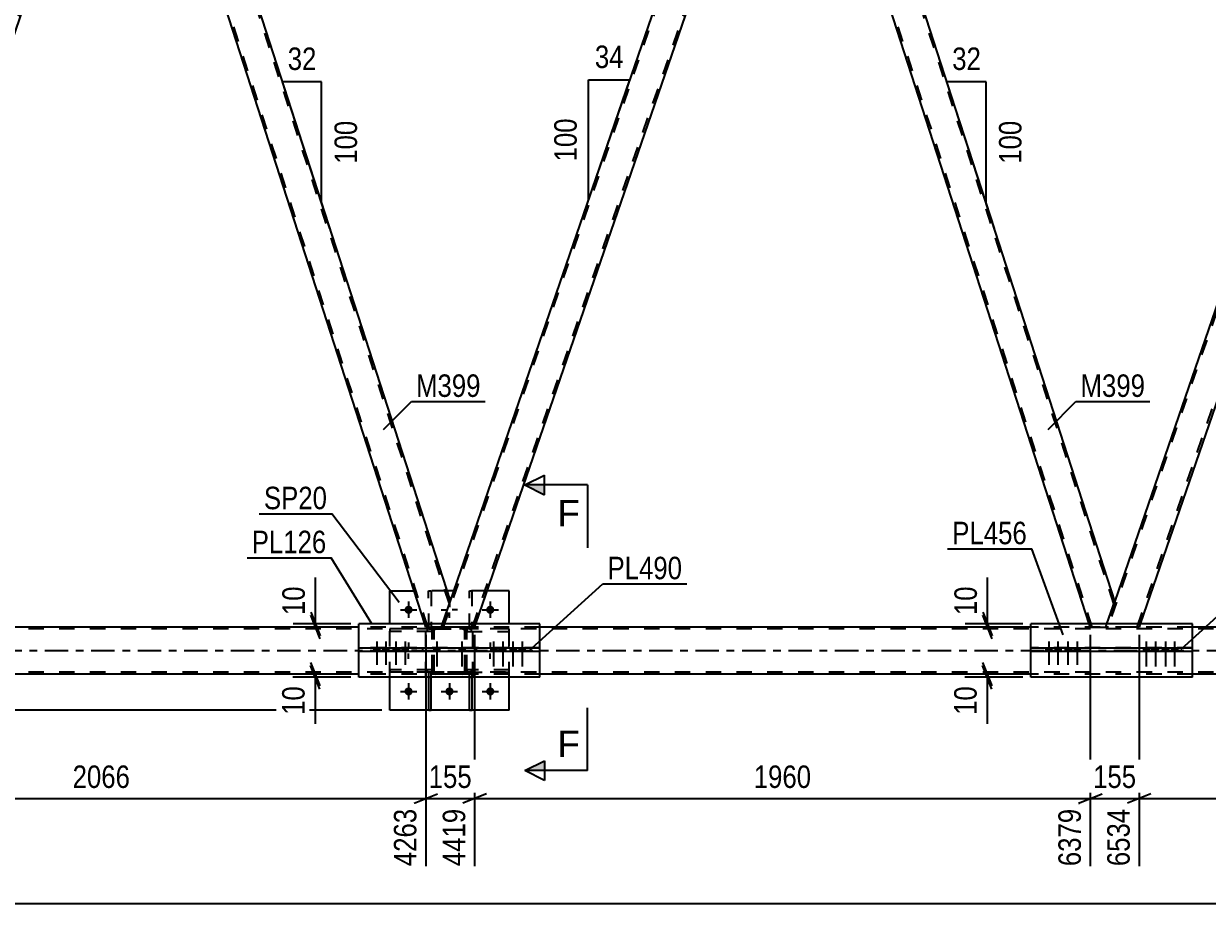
# Model space of a CAD drawing. Header units: millimetres. Extents: x -110 to 731, y -430 to 164.
# Drawn here: x 28.1 to 178.8, y -159 to -46.9 of the extents above; entities that cross this region are included whole.
import ezdxf

# ---------------------------------------------------------------- set-up
doc = ezdxf.new("R2010")
doc.units = ezdxf.units.MM
doc.linetypes.add('DXK_LINE_DOT2', pattern=[3.9198, 1.9599, -1.9599])
doc.linetypes.add('DXK_LINE_DOT3', pattern=[5.9187, 2.979, -0.9799, 0.9799, -0.9799])
doc.styles.add('Arial', font='ARIAL.TTF', dxfattribs={"height": 0.2})
doc.styles.add('Arial Narrow', font='ARIALN.TTF', dxfattribs={"height": 0.2})

# ---------------------------------------------------------------- blocks, each defined once
blk = doc.blocks.new('Part-570343290-41622 - 41617')
at = {"color": 7, "linetype": 'DXK_LINE_DOT2'}
for p, q in [((208.07, -2), (166.14, -123.78)), ((169.86, -123.78), (211.79, -2)), ((207.67, -2.4), (207.81, -2)), ((207.81, -2), (212.04, -2)), ((212.04, -2), (210.55, -6.32)), ((167.03, -120.47), (165.89, -123.78)), ((170.25, -123.38), (170.12, -123.78)), ((170.12, -123.78), (165.89, -123.78))]:
    blk.add_line(p, q, dxfattribs=at)
at = {"color": 2, "linetype": 'Continuous'}
for p, q in [((207.67, -2.4), (167.03, -120.47)), ((210.55, -6.32), (170.25, -123.38))]:
    blk.add_line(p, q, dxfattribs=at)
blk = doc.blocks.new('Part-570343290-41618 - 41617')
at = {"color": 2, "linetype": 'Continuous'}
for p, q in [((-3.19, -123.38), (38.45, -2.41)), ((1.04, -123.38), (41.34, -6.32))]:
    blk.add_line(p, q, dxfattribs=at)
at = {"color": 7, "linetype": 'DXK_LINE_DOT2'}
for p, q in [((-3.08, -123.78), (38.85, -2)), ((0.65, -123.78), (42.57, -2)), ((38.45, -2.41), (38.59, -2)), ((42.82, -2), (38.59, -2)), ((41.34, -6.32), (42.82, -2)), ((-3.33, -123.78), (-3.19, -123.38)), ((0.9, -123.78), (1.04, -123.38)), ((0.9, -123.78), (-3.33, -123.78))]:
    blk.add_line(p, q, dxfattribs=at)
blk = doc.blocks.new('Part-570343290-41619 - 41617')
at = {"color": 2, "linetype": 'Continuous'}
for p, q in [((42.68, -2.41), (41.34, -6.32)), ((82.42, -120.46), (44.28, -2.41)), ((79.16, -123.38), (41.34, -6.32)), ((81.41, -123.38), (82.42, -120.46))]:
    blk.add_line(p, q, dxfattribs=at)
at = {"color": 7, "linetype": 'DXK_LINE_DOT2'}
for p, q in [((42.82, -2), (42.68, -2.41)), ((44.15, -2), (42.82, -2)), ((82.29, -120.84), (43.89, -2)), ((44.28, -2.41), (44.15, -2)), ((79.54, -123.78), (41.47, -5.94)), ((79.29, -123.78), (79.16, -123.38)), ((81.28, -123.78), (81.41, -123.38)), ((79.29, -123.78), (81.28, -123.78))]:
    blk.add_line(p, q, dxfattribs=at)
blk = doc.blocks.new('Part-570343290-41620 - 41617')
at = {"color": 7, "linetype": 'DXK_LINE_DOT2'}
for p, q in [((81.53, -123.78), (123.46, -2)), ((85.25, -123.78), (127.18, -2)), ((123.06, -2.41), (123.2, -2)), ((127.43, -2), (123.2, -2)), ((125.95, -6.32), (127.43, -2)), ((81.28, -123.78), (82.42, -120.46)), ((85.51, -123.78), (85.65, -123.38)), ((85.51, -123.78), (81.28, -123.78))]:
    blk.add_line(p, q, dxfattribs=at)
at = {"color": 2, "linetype": 'Continuous'}
for p, q in [((82.42, -120.46), (123.06, -2.41)), ((85.65, -123.38), (125.95, -6.32))]:
    blk.add_line(p, q, dxfattribs=at)
blk = doc.blocks.new('Part-570343290-41742 - 41617')
at = {"color": 7, "linetype": 'DXK_LINE_DOT2'}
for p, q in [((85.3, -123.38), (79.3, -123.38)), ((79.3, -130.18), (79.3, -123.38)), ((85.3, -130.18), (85.3, -123.38)), ((85.3, -130.18), (79.3, -130.18))]:
    blk.add_line(p, q, dxfattribs=at)
blk = doc.blocks.new('Part-570343290-41621 - 41617')
at = {"color": 2, "linetype": 'Continuous'}
for p, q in [((127.29, -2.41), (125.95, -6.32)), ((167.03, -120.47), (128.89, -2.41)), ((163.77, -123.38), (125.95, -6.32)), ((166.02, -123.38), (167.03, -120.47))]:
    blk.add_line(p, q, dxfattribs=at)
at = {"color": 7, "linetype": 'DXK_LINE_DOT2'}
for p, q in [((127.43, -2), (127.29, -2.41)), ((128.75, -2), (127.43, -2)), ((166.9, -120.84), (128.5, -2)), ((128.89, -2.41), (128.75, -2)), ((164.15, -123.78), (126.08, -5.94)), ((163.9, -123.78), (163.77, -123.38)), ((165.89, -123.78), (166.02, -123.38)), ((163.9, -123.78), (165.89, -123.78))]:
    blk.add_line(p, q, dxfattribs=at)
blk = doc.blocks.new('Part-570343290-41689 - 41617')
at = {"color": 2, "linetype": 'Continuous'}
for p, q in [((93.82, -123.38), (70.76, -123.38)), ((70.76, -126.41), (70.76, -123.38)), ((93.82, -126.41), (93.82, -123.38)), ((70.76, -130.18), (70.76, -126.89)), ((93.82, -130.18), (93.82, -126.89)), ((93.82, -130.18), (70.76, -130.18))]:
    blk.add_line(p, q, dxfattribs=at)
at = {"color": 7, "linetype": 'DXK_LINE_DOT2'}
for p, q in [((70.76, -126.89), (70.76, -126.41)), ((93.82, -126.89), (93.82, -126.41))]:
    blk.add_line(p, q, dxfattribs=at)
blk = doc.blocks.new('Part-570343290-41691 - 41617')
at = {"color": 2, "linetype": 'Continuous'}
for p, q in [((176.91, -123.38), (156.33, -123.38)), ((156.33, -126.41), (156.33, -123.38)), ((176.91, -126.41), (176.91, -123.38)), ((156.33, -130.18), (156.33, -126.89)), ((176.91, -130.18), (176.91, -126.89)), ((176.91, -130.18), (156.33, -130.18))]:
    blk.add_line(p, q, dxfattribs=at)
at = {"color": 7, "linetype": 'DXK_LINE_DOT2'}
for p, q in [((156.33, -126.89), (156.33, -126.41)), ((176.91, -126.89), (176.91, -126.41))]:
    blk.add_line(p, q, dxfattribs=at)
blk = doc.blocks.new('Bolt-570343290-41814 - 41617')
at = {"linetype": 'Continuous'}
for points in [[(73.4, -126.41), (72.68, -126.41), (72.68, -126.89), (73.4, -126.89)], [(74.56, -126.41), (73.84, -126.41), (73.84, -126.89), (74.56, -126.89)], [(75.84, -126.41), (75.12, -126.41), (75.12, -126.89), (75.84, -126.89)], [(77.01, -126.41), (76.29, -126.41), (76.29, -126.89), (77.01, -126.89)]]:
    blk.add_hatch(color=1, dxfattribs=at).paths.add_polyline_path(points)
at = {"color": 1, "linetype": 'Continuous'}
for p, q in [((72.68, -126.41), (72.68, -126.89)), ((73.04, -125.61), (73.04, -128.61)), ((73.4, -126.41), (73.4, -126.89)), ((73.84, -126.41), (73.84, -126.89)), ((74.2, -125.61), (74.2, -128.61)), ((74.56, -126.41), (74.56, -126.89)), ((75.12, -126.41), (75.12, -126.89)), ((75.48, -125.61), (75.48, -128.61)), ((75.84, -126.41), (75.84, -126.89)), ((76.29, -126.41), (76.29, -126.89)), ((76.65, -125.61), (76.65, -128.61)), ((77.01, -126.41), (77.01, -126.89))]:
    blk.add_line(p, q, dxfattribs=at)
blk = doc.blocks.new('Part-570343290-41754 - 41617')
at = {"color": 2, "linetype": 'Continuous'}
for p, q in [((70.76, -126.41), (70.76, -126.41)), ((70.76, -126.41), (75.95, -126.41)), ((70.76, -126.89), (70.76, -126.41)), ((75.95, -126.41), (78.89, -126.41)), ((75.95, -126.41), (75.95, -126.89)), ((78.89, -126.41), (85.69, -126.41)), ((78.89, -126.41), (78.89, -126.89)), ((85.69, -126.41), (88.63, -126.41)), ((85.69, -126.41), (85.69, -126.89)), ((88.63, -126.41), (93.82, -126.41)), ((88.63, -126.41), (88.63, -126.89)), ((93.82, -126.89), (93.82, -126.41)), ((75.95, -126.89), (70.76, -126.89)), ((93.82, -126.89), (75.95, -126.89)), ((78.89, -126.89), (75.95, -126.89)), ((85.69, -126.89), (78.89, -126.89)), ((88.63, -126.89), (85.69, -126.89)), ((93.82, -126.89), (88.63, -126.89))]:
    blk.add_line(p, q, dxfattribs=at)
at = {"color": 7, "linetype": 'DXK_LINE_DOT2'}
for p, q in [((93.82, -126.41), (70.76, -126.41)), ((93.82, -126.41), (93.82, -126.41)), ((70.76, -126.89), (70.76, -126.89)), ((75.95, -126.89), (70.76, -126.89)), ((93.82, -126.89), (93.82, -126.89)), ((93.82, -126.89), (93.82, -126.89))]:
    blk.add_line(p, q, dxfattribs=at)
blk = doc.blocks.new('Part-570343290-41633 - 41617')
at = {"color": 7, "linetype": 'DXK_LINE_DOT2'}
for p, q in [((657.82, -124.02), (-46.17, -124.02)), ((93.82, -123.78), (70.76, -123.78)), ((176.91, -123.78), (156.33, -123.78)), ((657.82, -129.54), (-46.17, -129.54)), ((93.82, -129.78), (70.76, -129.78)), ((176.91, -129.78), (156.33, -129.78))]:
    blk.add_line(p, q, dxfattribs=at)
at = {"color": 2, "linetype": 'Continuous'}
for p, q in [((70.76, -123.78), (7.7, -123.78)), ((156.33, -123.78), (93.82, -123.78)), ((239.98, -123.78), (176.91, -123.78)), ((70.76, -129.78), (7.7, -129.78)), ((156.33, -129.78), (93.82, -129.78)), ((239.98, -129.78), (176.91, -129.78))]:
    blk.add_line(p, q, dxfattribs=at)
at = {"color": 7, "linetype": 'DXK_LINE_DOT3'}
blk.add_line((-46.17, -126.78), (657.82, -126.78), dxfattribs=at)
blk = doc.blocks.new('Part-570343290-41638 - 41617')
at = {"color": 7, "linetype": 'DXK_LINE_DOT2'}
for p, q in [((80.1, -124.26), (80.14, -124.08)), ((80.14, -124.08), (80.1, -124.26)), ((80.1, -129.3), (80.1, -124.26)), ((80.34, -124.26), (80.36, -124.17)), ((80.34, -129.3), (80.34, -124.26)), ((80.36, -124.17), (80.41, -124.09)), ((80.4, -123.82), (80.58, -123.78)), ((80.58, -123.78), (80.4, -123.82)), ((80.41, -124.09), (80.49, -124.04)), ((80.49, -124.04), (80.58, -124.02)), ((84.02, -123.78), (80.58, -123.78)), ((80.58, -124.02), (84.02, -124.02)), ((84.02, -123.78), (84.2, -123.82)), ((84.2, -123.82), (84.02, -123.78)), ((84.02, -124.02), (84.11, -124.04)), ((84.11, -124.04), (84.19, -124.09)), ((84.19, -124.09), (84.24, -124.17)), ((84.24, -124.17), (84.26, -124.26)), ((84.26, -129.3), (84.26, -124.26)), ((84.46, -124.08), (84.5, -124.26)), ((84.5, -124.26), (84.46, -124.08)), ((84.5, -129.3), (84.5, -124.26)), ((80.14, -129.49), (80.1, -129.3)), ((80.1, -129.3), (80.14, -129.49)), ((80.36, -129.4), (80.34, -129.3)), ((80.41, -129.47), (80.36, -129.4)), ((80.49, -129.53), (80.41, -129.47)), ((80.58, -129.54), (80.49, -129.53)), ((84.02, -129.54), (80.58, -129.54)), ((84.11, -129.52), (84.02, -129.54)), ((84.19, -129.47), (84.11, -129.52)), ((84.24, -129.39), (84.19, -129.47)), ((84.26, -129.3), (84.24, -129.39)), ((84.5, -129.3), (84.47, -129.49)), ((84.47, -129.49), (84.5, -129.3)), ((80.58, -129.78), (80.4, -129.75)), ((80.4, -129.75), (80.58, -129.78)), ((84.02, -129.78), (80.58, -129.78)), ((84.21, -129.75), (84.02, -129.78)), ((84.02, -129.78), (84.21, -129.75))]:
    blk.add_line(p, q, dxfattribs=at)
at = {"color": 7, "linetype": 'DXK_LINE_DOT3'}
blk.add_line((82.3, -126.78), (82.3, -126.78), dxfattribs=at)
at = {"color": 7, "linetype": 'DXK_LINE_DOT2'}
for centre, start, end in [((80.58, -124.26), 112.5057, 157.5057), ((80.58, -124.26), 112.5057, 157.5057), ((84.02, -124.26), 22.5057, 67.5057), ((84.02, -124.26), 22.5057, 67.5057), ((80.58, -129.3), 202.5057, 247.5057), ((80.58, -129.3), 202.5057, 247.5057), ((84.02, -129.3), 292.5057, 337.5057), ((84.02, -129.3), 292.5057, 337.5057)]:
    blk.add_arc(centre, 0.48, start, end, dxfattribs=at)
blk = doc.blocks.new('Part-570343290-41640 - 41617')
at = {"color": 7, "linetype": 'DXK_LINE_DOT2'}
for p, q in [((79.98, -129.55), (79.66, -129.55)), ((79.66, -130.18), (79.66, -129.55)), ((79.98, -130.18), (79.98, -129.55)), ((79.66, -130.15), (79.98, -130.15))]:
    blk.add_line(p, q, dxfattribs=at)
at = {"color": 2, "linetype": 'Continuous'}
for p, q in [((79.66, -134.38), (79.66, -130.18)), ((79.98, -134.38), (79.98, -130.18)), ((79.66, -134.38), (79.98, -134.38))]:
    blk.add_line(p, q, dxfattribs=at)
blk = doc.blocks.new('Part-570343290-41641 - 41617')
at = {"color": 7, "linetype": 'DXK_LINE_DOT2'}
for p, q in [((85.18, -129.55), (84.86, -129.55)), ((84.86, -130.18), (84.86, -129.55)), ((85.18, -130.18), (85.18, -129.55)), ((84.86, -130.15), (85.18, -130.15))]:
    blk.add_line(p, q, dxfattribs=at)
at = {"color": 2, "linetype": 'Continuous'}
for p, q in [((84.86, -134.38), (84.86, -130.18)), ((85.18, -134.38), (85.18, -130.18)), ((84.86, -134.38), (85.18, -134.38))]:
    blk.add_line(p, q, dxfattribs=at)
blk = doc.blocks.new('Part-570343290-41642 - 41617')
at = {"color": 7, "linetype": 'DXK_LINE_DOT2'}
for p, q in [((79.66, -124.03), (79.65, -119.18)), ((79.65, -119.18), (79.97, -119.18)), ((79.97, -119.18), (79.98, -124.03)), ((79.66, -123.43), (79.98, -123.43)), ((79.98, -124.03), (79.66, -124.03))]:
    blk.add_line(p, q, dxfattribs=at)
blk = doc.blocks.new('Part-570343290-41643 - 41617')
at = {"color": 7, "linetype": 'DXK_LINE_DOT2'}
for p, q in [((84.85, -124.03), (84.85, -119.18)), ((84.85, -119.18), (85.17, -119.18)), ((85.17, -119.18), (85.17, -124.03)), ((84.85, -123.43), (85.17, -123.43)), ((85.17, -124.03), (84.85, -124.03))]:
    blk.add_line(p, q, dxfattribs=at)
blk = doc.blocks.new('Part-570343290-41644 - 41617')
at = {"color": 7, "linetype": 'DXK_LINE_DOT2'}
for p, q in [((80.1, -129.22), (74.7, -129.22)), ((74.7, -129.22), (74.7, -129.54)), ((80.1, -129.54), (74.7, -129.54)), ((79.5, -129.54), (79.5, -129.22)), ((80.1, -129.54), (80.1, -129.22))]:
    blk.add_line(p, q, dxfattribs=at)
blk = doc.blocks.new('Part-570343290-41645 - 41617')
at = {"color": 7, "linetype": 'DXK_LINE_DOT2'}
for p, q in [((80.1, -124.02), (74.7, -124.02)), ((74.7, -124.02), (74.7, -124.34)), ((80.1, -124.34), (74.7, -124.34)), ((79.5, -124.34), (79.5, -124.02)), ((80.1, -124.34), (80.1, -124.02))]:
    blk.add_line(p, q, dxfattribs=at)
blk = doc.blocks.new('Part-570343290-41646 - 41617')
at = {"color": 7, "linetype": 'DXK_LINE_DOT2'}
for p, q in [((89.9, -129.22), (84.5, -129.22)), ((84.5, -129.22), (84.5, -129.54)), ((84.5, -129.54), (89.9, -129.54)), ((85.1, -129.54), (85.1, -129.22)), ((89.9, -129.54), (89.9, -129.22))]:
    blk.add_line(p, q, dxfattribs=at)
blk = doc.blocks.new('Part-570343290-41647 - 41617')
at = {"color": 7, "linetype": 'DXK_LINE_DOT2'}
for p, q in [((89.9, -124.02), (84.5, -124.02)), ((84.5, -124.02), (84.5, -124.34)), ((84.5, -124.34), (89.9, -124.34)), ((85.1, -124.34), (85.1, -124.02)), ((89.9, -124.34), (89.9, -124.02))]:
    blk.add_line(p, q, dxfattribs=at)
blk = doc.blocks.new('Part-570343290-41648 - 41617')
at = {"color": 2, "linetype": 'Continuous'}
for p, q in [((74.7, -123.38), (74.7, -119.18)), ((74.7, -119.18), (77.8, -119.18)), ((82.86, -119.18), (82.01, -119.18)), ((89.9, -119.18), (87.09, -119.18)), ((89.9, -123.38), (89.9, -119.18)), ((74.7, -134.38), (74.7, -130.18)), ((89.9, -134.38), (89.9, -130.18)), ((89.9, -134.38), (74.7, -134.38))]:
    blk.add_line(p, q, dxfattribs=at)
at = {"color": 7, "linetype": 'DXK_LINE_DOT2'}
for p, q in [((82.01, -119.18), (77.8, -119.18)), ((87.09, -119.18), (82.86, -119.18)), ((74.7, -130.18), (74.7, -123.38)), ((89.9, -130.18), (89.9, -123.38))]:
    blk.add_line(p, q, dxfattribs=at)
blk = doc.blocks.new('Part-570343290-41755 - 41617')
at = {"color": 2, "linetype": 'Continuous'}
for p, q in [((156.33, -126.41), (156.33, -126.41)), ((156.33, -126.41), (161.52, -126.41)), ((156.33, -126.89), (156.33, -126.41)), ((161.52, -126.41), (171.72, -126.41)), ((161.52, -126.41), (161.52, -126.89)), ((171.72, -126.41), (176.91, -126.41)), ((171.72, -126.41), (171.72, -126.89)), ((176.91, -126.41), (176.91, -126.41)), ((176.91, -126.89), (176.91, -126.41)), ((161.52, -126.89), (156.33, -126.89)), ((176.91, -126.89), (161.52, -126.89)), ((171.72, -126.89), (161.52, -126.89)), ((176.91, -126.89), (171.72, -126.89))]:
    blk.add_line(p, q, dxfattribs=at)
at = {"color": 7, "linetype": 'DXK_LINE_DOT2'}
for p, q in [((176.91, -126.41), (156.33, -126.41)), ((156.33, -126.89), (156.33, -126.89)), ((161.52, -126.89), (156.33, -126.89)), ((176.91, -126.89), (176.91, -126.89))]:
    blk.add_line(p, q, dxfattribs=at)
blk = doc.blocks.new('Bolt-570343290-41765 - 41617')
at = {"linetype": 'Continuous'}
for points in [[(77.62, -121.58, -1), (76.58, -121.58, -1)], [(88.02, -121.58, -1), (86.98, -121.58, -1)], [(77.62, -131.98, -1), (76.58, -131.98, -1)], [(82.82, -131.98, -1), (81.78, -131.98, -1)], [(88.02, -131.98, -1), (86.98, -131.98, -1)]]:
    blk.add_hatch(color=1, dxfattribs=at).paths.add_polyline_path(points)
at = {"color": 1, "linetype": 'Continuous'}
for p, q in [((77.1, -120.54), (77.1, -122.62)), ((82.3, -120.54), (82.3, -121.24)), ((87.5, -120.54), (87.5, -122.62)), ((76.06, -121.58), (78.14, -121.58)), ((81.26, -121.58), (81.95, -121.58)), ((82.3, -122.62), (82.3, -121.93)), ((83.34, -121.58), (82.65, -121.58)), ((86.46, -121.58), (88.54, -121.58)), ((77.1, -125.74), (77.1, -126.44)), ((87.5, -125.74), (87.5, -126.44)), ((76.06, -126.78), (76.75, -126.78)), ((77.1, -127.82), (77.1, -127.13)), ((78.14, -126.78), (77.45, -126.78)), ((86.46, -126.78), (87.15, -126.78)), ((87.5, -127.82), (87.5, -127.13)), ((88.54, -126.78), (87.85, -126.78)), ((77.1, -130.94), (77.1, -133.02)), ((82.3, -130.94), (82.3, -133.02)), ((87.5, -130.94), (87.5, -133.02)), ((76.06, -131.98), (78.14, -131.98)), ((81.26, -131.98), (83.34, -131.98)), ((86.46, -131.98), (88.54, -131.98))]:
    blk.add_line(p, q, dxfattribs=at)
blk = doc.blocks.new('Bolt-570343290-41815 - 41617')
at = {"linetype": 'Continuous'}
for points in [[(81.05, -126.41), (80.33, -126.41), (80.33, -126.89), (81.05, -126.89)], [(81.05, -126.41), (80.33, -126.41), (80.33, -126.89), (81.05, -126.89)], [(84.25, -126.41), (83.53, -126.41), (83.53, -126.89), (84.25, -126.89)], [(84.25, -126.41), (83.53, -126.41), (83.53, -126.89), (84.25, -126.89)]]:
    blk.add_hatch(color=1, dxfattribs=at).paths.add_polyline_path(points)
at = {"color": 1, "linetype": 'Continuous'}
for p, q in [((80.33, -126.41), (80.33, -126.89)), ((80.33, -126.41), (80.33, -126.89)), ((80.69, -125.61), (80.69, -128.81)), ((80.69, -125.61), (80.69, -128.81)), ((81.05, -126.41), (81.05, -126.89)), ((81.05, -126.41), (81.05, -126.89)), ((83.53, -126.41), (83.53, -126.89)), ((83.53, -126.41), (83.53, -126.89)), ((83.89, -125.61), (83.89, -128.81)), ((83.89, -125.61), (83.89, -128.81)), ((84.25, -126.41), (84.25, -126.89)), ((84.25, -126.41), (84.25, -126.89))]:
    blk.add_line(p, q, dxfattribs=at)
blk = doc.blocks.new('Bolt-570343290-41816 - 41617')
at = {"linetype": 'Continuous'}
for points in [[(88.29, -126.41), (87.57, -126.41), (87.57, -126.89), (88.29, -126.89)], [(89.46, -126.41), (88.74, -126.41), (88.74, -126.89), (89.46, -126.89)], [(90.74, -126.41), (90.02, -126.41), (90.02, -126.89), (90.74, -126.89)], [(91.9, -126.41), (91.18, -126.41), (91.18, -126.89), (91.9, -126.89)]]:
    blk.add_hatch(color=1, dxfattribs=at).paths.add_polyline_path(points)
at = {"color": 1, "linetype": 'Continuous'}
for p, q in [((87.57, -126.41), (87.57, -126.89)), ((87.93, -125.61), (87.93, -128.81)), ((88.29, -126.41), (88.29, -126.89)), ((88.74, -126.41), (88.74, -126.89)), ((89.1, -125.61), (89.1, -128.81)), ((89.46, -126.41), (89.46, -126.89)), ((90.02, -126.41), (90.02, -126.89)), ((90.38, -125.61), (90.38, -128.81)), ((90.74, -126.41), (90.74, -126.89)), ((91.18, -126.41), (91.18, -126.89)), ((91.54, -125.61), (91.54, -128.81)), ((91.9, -126.41), (91.9, -126.89))]:
    blk.add_line(p, q, dxfattribs=at)
blk = doc.blocks.new('Bolt-570343290-41817 - 41617')
at = {"linetype": 'Continuous'}
for points in [[(158.97, -126.41), (158.25, -126.41), (158.25, -126.89), (158.97, -126.89)], [(160.13, -126.41), (159.41, -126.41), (159.41, -126.89), (160.13, -126.89)], [(161.41, -126.41), (160.69, -126.41), (160.69, -126.89), (161.41, -126.89)], [(162.58, -126.41), (161.86, -126.41), (161.86, -126.89), (162.58, -126.89)]]:
    blk.add_hatch(color=1, dxfattribs=at).paths.add_polyline_path(points)
at = {"color": 1, "linetype": 'Continuous'}
for p, q in [((158.25, -126.41), (158.25, -126.89)), ((158.61, -125.61), (158.61, -128.61)), ((158.97, -126.41), (158.97, -126.89)), ((159.41, -126.41), (159.41, -126.89)), ((159.77, -125.61), (159.77, -128.61)), ((160.13, -126.41), (160.13, -126.89)), ((160.69, -126.41), (160.69, -126.89)), ((161.05, -125.61), (161.05, -128.61)), ((161.41, -126.41), (161.41, -126.89)), ((161.86, -126.41), (161.86, -126.89)), ((162.22, -125.61), (162.22, -128.61)), ((162.58, -126.41), (162.58, -126.89))]:
    blk.add_line(p, q, dxfattribs=at)
blk = doc.blocks.new('Bolt-570343290-41818 - 41617')
at = {"linetype": 'Continuous'}
for points in [[(171.39, -126.41), (170.67, -126.41), (170.67, -126.89), (171.39, -126.89)], [(172.55, -126.41), (171.83, -126.41), (171.83, -126.89), (172.55, -126.89)], [(173.83, -126.41), (173.11, -126.41), (173.11, -126.89), (173.83, -126.89)], [(175, -126.41), (174.28, -126.41), (174.28, -126.89), (175, -126.89)]]:
    blk.add_hatch(color=1, dxfattribs=at).paths.add_polyline_path(points)
at = {"color": 1, "linetype": 'Continuous'}
for p, q in [((170.67, -126.41), (170.67, -126.89)), ((171.03, -125.61), (171.03, -128.81)), ((171.39, -126.41), (171.39, -126.89)), ((171.83, -126.41), (171.83, -126.89)), ((172.19, -125.61), (172.19, -128.81)), ((172.55, -126.41), (172.55, -126.89)), ((173.11, -126.41), (173.11, -126.89)), ((173.47, -125.61), (173.47, -128.81)), ((173.83, -126.41), (173.83, -126.89)), ((174.28, -126.41), (174.28, -126.89)), ((174.64, -125.61), (174.64, -128.81)), ((175, -126.41), (175, -126.89))]:
    blk.add_line(p, q, dxfattribs=at)
blk = doc.blocks.new('StraightDimension-570343290-62396 - 41617')
at = {"color": 7, "linetype": 'Continuous'}
for p, q in [((64.64, -121.88), (65.84, -124.88)), ((69.76, -123.38), (62.39, -123.38)), ((65.84, -125.28), (64.64, -122.28)), ((65.24, -123.78), (65.24, -123.38)), ((69.76, -123.78), (62.39, -123.78))]:
    blk.add_line(p, q, dxfattribs=at)
at = {"color": 0}
blk.add_wipeout([(64.49, -118), (60.29, -118), (60.29, -122.86), (64.49, -122.86)], dxfattribs=at)
at = {"color": 7, "linetype": 'Continuous'}
blk.add_line((65.24, -123.38), (65.24, -117.48), dxfattribs=at)
blk.add_line((65.24, -123.38), (65.24, -117.48), dxfattribs=at)
at = {"color": 3, "style": 'Arial Narrow'}
blk.add_text('10', height=2.863, rotation=90.0002, dxfattribs=at).set_placement((63.89, -122.26))
blk = doc.blocks.new('StraightDimension-570343290-65297 - 41617')
at = {"color": 7, "linetype": 'Continuous'}
for p, q in [((85.51, -124.78), (85.51, -154.24)), ((163.9, -124.78), (163.9, -154.24)), ((87.01, -145.03), (84.01, -146.23)), ((85.51, -145.63), (163.9, -145.63)), ((162.4, -146.23), (165.4, -145.03))]:
    blk.add_line(p, q, dxfattribs=at)
at = {"color": 0}
blk.add_wipeout([(128.96, -144.88), (128.96, -140.68), (120.45, -140.68), (120.45, -144.88)], dxfattribs=at)
at = {"color": 0, "linetype": 'Continuous'}
blk.add_wipeout([(163.3, -146.33), (159.1, -146.33), (159.1, -154.84), (163.3, -154.84)], dxfattribs=at)
at = {"color": 3, "style": 'Arial Narrow'}
blk.add_text('1960', height=2.863, dxfattribs=at).set_placement((121.05, -144.28))
at = {"color": 3, "linetype": 'Continuous', "style": 'Arial Narrow'}
blk.add_text('6379', height=2.863, rotation=90.0002, dxfattribs=at).set_placement((162.7, -154.24))
blk = doc.blocks.new('StraightDimension-570343290-62455 - 41617')
at = {"color": 7, "linetype": 'Continuous'}
for p, q in [((150.18, -128.28), (151.38, -131.28)), ((151.38, -131.68), (150.18, -128.68)), ((155.33, -129.78), (147.93, -129.78)), ((155.33, -130.18), (147.93, -130.18)), ((150.78, -130.18), (150.78, -129.78))]:
    blk.add_line(p, q, dxfattribs=at)
at = {"color": 0}
blk.add_wipeout([(150.03, -130.71), (145.83, -130.71), (145.83, -135.57), (150.03, -135.57)], dxfattribs=at)
at = {"color": 7, "linetype": 'Continuous'}
blk.add_line((150.78, -130.18), (150.78, -136.09), dxfattribs=at)
blk.add_line((150.78, -130.18), (150.78, -136.09), dxfattribs=at)
at = {"color": 3, "style": 'Arial Narrow'}
blk.add_text('10', height=2.863, rotation=90.0002, dxfattribs=at).set_placement((149.43, -134.97))
blk = doc.blocks.new('StraightDimension-570343290-62457 - 41617')
at = {"color": 7, "linetype": 'Continuous'}
for p, q in [((150.21, -121.88), (151.41, -124.88)), ((155.33, -123.38), (147.96, -123.38)), ((151.41, -125.28), (150.21, -122.28)), ((150.81, -123.78), (150.81, -123.38)), ((155.33, -123.78), (147.96, -123.78))]:
    blk.add_line(p, q, dxfattribs=at)
at = {"color": 0}
blk.add_wipeout([(150.06, -118), (145.86, -118), (145.86, -122.86), (150.06, -122.86)], dxfattribs=at)
at = {"color": 7, "linetype": 'Continuous'}
blk.add_line((150.81, -123.38), (150.81, -117.48), dxfattribs=at)
blk.add_line((150.81, -123.38), (150.81, -117.48), dxfattribs=at)
at = {"color": 3, "style": 'Arial Narrow'}
blk.add_text('10', height=2.863, rotation=90.0002, dxfattribs=at).set_placement((149.46, -122.26))
blk = doc.blocks.new('StraightDimension-570343290-65298 - 41617')
at = {"color": 7, "linetype": 'Continuous'}
for p, q in [((79.29, -124.78), (79.29, -154.24)), ((85.51, -124.78), (85.51, -154.24)), ((77.79, -146.23), (80.79, -145.03)), ((79.29, -145.63), (85.51, -145.63)), ((87.01, -145.03), (84.01, -146.23))]:
    blk.add_line(p, q, dxfattribs=at)
at = {"color": 0}
blk.add_wipeout([(85.74, -144.88), (85.74, -140.68), (79.06, -140.68), (79.06, -144.88)], dxfattribs=at)
at = {"color": 0, "linetype": 'Continuous'}
blk.add_wipeout([(84.91, -146.33), (80.71, -146.33), (80.71, -154.84), (84.91, -154.84)], dxfattribs=at)
at = {"color": 3, "style": 'Arial Narrow'}
blk.add_text('155', height=2.863, dxfattribs=at).set_placement((79.66, -144.28))
at = {"color": 3, "linetype": 'Continuous', "style": 'Arial Narrow'}
blk.add_text('4419', height=2.863, rotation=90.0002, dxfattribs=at).set_placement((84.31, -154.24))
blk = doc.blocks.new('AngleDimension-570343290-62076 - 41617')
at = {"color": 7, "linetype": 'Continuous'}
for p, q in [((66.03, -54.31), (61.05, -54.31)), ((66.03, -69.73), (61.05, -54.31)), ((66.03, -69.73), (66.03, -54.31)), ((67.09, -73.02), (66.03, -69.73))]:
    blk.add_line(p, q, dxfattribs=at)
at = {"color": 0}
for points in [[(65.96, -53.41), (65.96, -49.21), (61.11, -49.21), (61.11, -53.41)], [(71.13, -58.68), (66.93, -58.68), (66.93, -65.36), (71.13, -65.36)]]:
    blk.add_wipeout(points, dxfattribs=at)
at = {"color": 3, "style": 'Arial Narrow'}
blk.add_text('32', height=2.863, dxfattribs=at).set_placement((61.71, -52.81))
blk.add_text('100', height=2.863, rotation=90.0002, dxfattribs=at).set_placement((70.53, -64.76))
blk = doc.blocks.new('StraightDimension-570343290-62003 - 41617')
at = {"color": 7, "linetype": 'Continuous'}
blk.add_line((73.7, -134.38), (-80.9, -134.38), dxfattribs=at)
blk = doc.blocks.new('AngleDimension-570343290-62089 - 41617')
at = {"color": 7, "linetype": 'Continuous'}
for p, q in [((150.64, -54.31), (145.65, -54.31)), ((150.64, -69.73), (145.65, -54.31)), ((150.64, -69.73), (150.64, -54.31)), ((151.7, -73.02), (150.64, -69.73))]:
    blk.add_line(p, q, dxfattribs=at)
at = {"color": 0}
for points in [[(150.57, -53.41), (150.57, -49.21), (145.72, -49.21), (145.72, -53.41)], [(155.74, -58.68), (151.54, -58.68), (151.54, -65.36), (155.74, -65.36)]]:
    blk.add_wipeout(points, dxfattribs=at)
at = {"color": 3, "style": 'Arial Narrow'}
blk.add_text('32', height=2.863, dxfattribs=at).set_placement((146.32, -52.81))
blk.add_text('100', height=2.863, rotation=90.0002, dxfattribs=at).set_placement((155.14, -64.76))
blk = doc.blocks.new('AngleDimension-570343290-62091 - 41617')
at = {"color": 7, "linetype": 'Continuous'}
for p, q in [((100.01, -54.06), (105.28, -54.06)), ((100.01, -69.38), (105.28, -54.06)), ((100.01, -69.38), (100.01, -54.06)), ((102.85, -61.12), (105.28, -54.06))]:
    blk.add_line(p, q, dxfattribs=at)
at = {"color": 0}
for points in [[(105.07, -53.16), (105.07, -48.96), (100.22, -48.96), (100.22, -53.16)], [(99.11, -58.38), (94.91, -58.38), (94.91, -65.06), (99.11, -65.06)]]:
    blk.add_wipeout(points, dxfattribs=at)
at = {"color": 3, "style": 'Arial Narrow'}
blk.add_text('34', height=2.863, dxfattribs=at).set_placement((100.82, -52.56))
blk.add_text('100', height=2.863, rotation=90.0002, dxfattribs=at).set_placement((98.51, -64.46))
blk = doc.blocks.new('StraightDimension-570343290-65295 - 41617')
at = {"color": 7, "linetype": 'Continuous'}
for p, q in [((170.12, -124.78), (170.12, -154.24)), ((248.5, -124.78), (248.5, -154.24)), ((171.62, -145.03), (168.62, -146.23)), ((170.12, -145.63), (248.5, -145.63)), ((247, -146.23), (250, -145.03))]:
    blk.add_line(p, q, dxfattribs=at)
at = {"color": 0}
blk.add_wipeout([(213.57, -144.88), (213.57, -140.68), (205.05, -140.68), (205.05, -144.88)], dxfattribs=at)
at = {"color": 0, "linetype": 'Continuous'}
blk.add_wipeout([(247.9, -146.33), (243.7, -146.33), (243.7, -154.84), (247.9, -154.84)], dxfattribs=at)
at = {"color": 3, "style": 'Arial Narrow'}
blk.add_text('1960', height=2.863, dxfattribs=at).set_placement((205.65, -144.28))
at = {"color": 3, "linetype": 'Continuous', "style": 'Arial Narrow'}
blk.add_text('8494', height=2.863, rotation=90.0002, dxfattribs=at).set_placement((247.3, -154.24))
blk = doc.blocks.new('StraightDimension-570343290-62275 - 41617')
at = {"color": 7, "linetype": 'Continuous'}
blk.add_line((-55.67, -158.98), (689.37, -158.98), dxfattribs=at)
blk = doc.blocks.new('StraightDimension-570343290-62394 - 41617')
at = {"color": 7, "linetype": 'Continuous'}
for p, q in [((64.61, -128.28), (65.81, -131.28)), ((65.81, -131.68), (64.61, -128.68)), ((69.76, -129.78), (62.36, -129.78)), ((69.76, -130.18), (62.36, -130.18)), ((65.21, -130.18), (65.21, -129.78))]:
    blk.add_line(p, q, dxfattribs=at)
at = {"color": 0}
blk.add_wipeout([(64.46, -130.71), (60.26, -130.71), (60.26, -135.57), (64.46, -135.57)], dxfattribs=at)
at = {"color": 7, "linetype": 'Continuous'}
blk.add_line((65.21, -130.18), (65.21, -136.09), dxfattribs=at)
blk.add_line((65.21, -130.18), (65.21, -136.09), dxfattribs=at)
at = {"color": 3, "style": 'Arial Narrow'}
blk.add_text('10', height=2.863, rotation=90.0002, dxfattribs=at).set_placement((63.86, -134.97))
blk = doc.blocks.new('StraightDimension-570343290-65296 - 41617')
at = {"color": 7, "linetype": 'Continuous'}
for p, q in [((163.9, -124.78), (163.9, -154.24)), ((170.12, -124.78), (170.12, -154.24)), ((162.4, -146.23), (165.4, -145.03)), ((163.9, -145.63), (170.12, -145.63)), ((171.62, -145.03), (168.62, -146.23))]:
    blk.add_line(p, q, dxfattribs=at)
at = {"color": 0}
blk.add_wipeout([(170.35, -144.88), (170.35, -140.68), (163.66, -140.68), (163.66, -144.88)], dxfattribs=at)
at = {"color": 0, "linetype": 'Continuous'}
blk.add_wipeout([(169.52, -146.33), (165.32, -146.33), (165.32, -154.84), (169.52, -154.84)], dxfattribs=at)
at = {"color": 3, "style": 'Arial Narrow'}
blk.add_text('155', height=2.863, dxfattribs=at).set_placement((164.26, -144.28))
at = {"color": 3, "linetype": 'Continuous', "style": 'Arial Narrow'}
blk.add_text('6534', height=2.863, rotation=90.0002, dxfattribs=at).set_placement((168.92, -154.24))
blk = doc.blocks.new('StraightDimension-570343290-65299 - 41617')
at = {"color": 7, "linetype": 'Continuous'}
for p, q in [((-3.33, -124.78), (-3.33, -154.24)), ((79.29, -124.78), (79.29, -154.24)), ((-1.83, -145.03), (-4.83, -146.23)), ((-3.33, -145.63), (79.29, -145.63)), ((77.79, -146.23), (80.79, -145.03))]:
    blk.add_line(p, q, dxfattribs=at)
at = {"color": 0}
blk.add_wipeout([(42.23, -144.88), (42.23, -140.68), (33.72, -140.68), (33.72, -144.88)], dxfattribs=at)
at = {"color": 0, "linetype": 'Continuous'}
blk.add_wipeout([(78.69, -146.33), (74.49, -146.33), (74.49, -154.84), (78.69, -154.84)], dxfattribs=at)
at = {"color": 3, "style": 'Arial Narrow'}
blk.add_text('2066', height=2.863, dxfattribs=at).set_placement((34.32, -144.28))
at = {"color": 3, "linetype": 'Continuous', "style": 'Arial Narrow'}
blk.add_text('4263', height=2.863, rotation=90.0002, dxfattribs=at).set_placement((78.09, -154.24))
blk = doc.blocks.new('Mark-570343290-57618 - 41617')
at = {"color": 0}
blk.add_wipeout([(170.88, -94.46), (170.88, -91.46), (162.66, -91.46), (162.66, -94.46)], dxfattribs=at)
blk.add_wipeout([(170.88, -94.46), (170.88, -91.46), (162.66, -91.46), (162.66, -94.46)], dxfattribs=at)
at = {"color": 30, "linetype": 'Continuous'}
for p, q in [((158.52, -98.6), (162.06, -95.06)), ((162.06, -95.06), (171.48, -95.06))]:
    blk.add_line(p, q, dxfattribs=at)
at = {"color": 3, "style": 'Arial Narrow'}
blk.add_text('M399', height=2.863, dxfattribs=at).set_placement((162.66, -94.46))
blk = doc.blocks.new('Mark-570343290-58066 - 41617')
at = {"color": 0}
blk.add_wipeout([(155.84, -113.23), (155.84, -110.23), (146.33, -110.23), (146.33, -113.23)], dxfattribs=at)
blk.add_wipeout([(155.84, -113.23), (155.84, -110.23), (146.33, -110.23), (146.33, -113.23)], dxfattribs=at)
at = {"color": 30, "linetype": 'Continuous'}
for p in [(145.73, -113.83), (160.46, -124.76)]:
    blk.add_line(p, (156.44, -113.83), dxfattribs=at)
at = {"color": 3, "style": 'Arial Narrow'}
blk.add_text('PL456', height=2.863, dxfattribs=at).set_placement((146.33, -113.23))
blk = doc.blocks.new('Mark-570343290-57612 - 41617')
at = {"color": 0}
blk.add_wipeout([(86.27, -94.46), (86.27, -91.46), (78.05, -91.46), (78.05, -94.46)], dxfattribs=at)
blk.add_wipeout([(86.27, -94.46), (86.27, -91.46), (78.05, -91.46), (78.05, -94.46)], dxfattribs=at)
at = {"color": 30, "linetype": 'Continuous'}
for p, q in [((73.92, -98.6), (77.45, -95.06)), ((77.45, -95.06), (86.87, -95.06))]:
    blk.add_line(p, q, dxfattribs=at)
at = {"color": 3, "style": 'Arial Narrow'}
blk.add_text('M399', height=2.863, dxfattribs=at).set_placement((78.05, -94.46))
blk = doc.blocks.new('Mark-570343290-58052 - 41617')
at = {"color": 0}
blk.add_wipeout([(66.63, -114.37), (66.63, -111.37), (57.13, -111.37), (57.13, -114.37)], dxfattribs=at)
blk.add_wipeout([(66.63, -114.37), (66.63, -111.37), (57.13, -111.37), (57.13, -114.37)], dxfattribs=at)
at = {"color": 30, "linetype": 'Continuous'}
for p in [(56.53, -114.97), (72.41, -123.38)]:
    blk.add_line(p, (67.23, -114.97), dxfattribs=at)
at = {"color": 3, "style": 'Arial Narrow'}
blk.add_text('PL126', height=2.863, dxfattribs=at).set_placement((57.13, -114.37))
blk = doc.blocks.new('Mark-570343290-58055 - 41617')
at = {"color": 0}
blk.add_wipeout([(111.94, -117.69), (111.94, -114.69), (102.43, -114.69), (102.43, -117.69)], dxfattribs=at)
blk.add_wipeout([(111.94, -117.69), (111.94, -114.69), (102.43, -114.69), (102.43, -117.69)], dxfattribs=at)
at = {"color": 30, "linetype": 'Continuous'}
for p, q in [((92.32, -126.89), (101.83, -118.29)), ((101.83, -118.29), (112.54, -118.29))]:
    blk.add_line(p, q, dxfattribs=at)
at = {"color": 3, "style": 'Arial Narrow'}
blk.add_text('PL490', height=2.863, dxfattribs=at).set_placement((102.43, -117.69))
blk = doc.blocks.new('Mark-570343290-58062 - 41617')
at = {"color": 0}
blk.add_wipeout([(66.72, -108.77), (66.72, -105.77), (58.68, -105.77), (58.68, -108.77)], dxfattribs=at)
blk.add_wipeout([(66.72, -108.77), (66.72, -105.77), (58.68, -105.77), (58.68, -108.77)], dxfattribs=at)
at = {"color": 30, "linetype": 'Continuous'}
for p in [(58.08, -109.37), (75.91, -120.64)]:
    blk.add_line(p, (67.32, -109.37), dxfattribs=at)
at = {"color": 3, "style": 'Arial Narrow'}
blk.add_text('SP20', height=2.863, dxfattribs=at).set_placement((58.68, -108.77))
blk = doc.blocks.new('Mark-570343290-58069 - 41617')
at = {"color": 0}
blk.add_wipeout([(192.43, -119.77), (192.43, -116.77), (182.93, -116.77), (182.93, -119.77)], dxfattribs=at)
blk.add_wipeout([(192.43, -119.77), (192.43, -116.77), (182.93, -116.77), (182.93, -119.77)], dxfattribs=at)
at = {"color": 30, "linetype": 'Continuous'}
for p, q in [((175.46, -126.6), (182.33, -120.37)), ((182.33, -120.37), (193.03, -120.37))]:
    blk.add_line(p, q, dxfattribs=at)
at = {"color": 3, "style": 'Arial Narrow'}
blk.add_text('PL455', height=2.863, dxfattribs=at).set_placement((182.93, -119.77))
blk = doc.blocks.new('SectionMark-570343290-82917 - 41617')
at = {"linetype": 'Continuous'}
for points in [[(94.4, -105.68), (94.4, -106.93), (91.9, -105.68)], [(94.4, -140.82), (94.4, -142.07), (91.9, -142.07)]]:
    blk.add_hatch(color=6, dxfattribs=at).paths.add_polyline_path(points)
at = {"color": 6, "linetype": 'Continuous'}
for p, q in [((91.9, -105.68), (94.4, -104.43)), ((94.4, -106.93), (94.4, -104.43)), ((99.9, -105.68), (91.9, -105.68)), ((91.9, -105.68), (94.4, -106.93)), ((99.9, -105.68), (99.9, -113.68)), ((99.9, -142.07), (99.9, -134.07)), ((91.9, -142.07), (94.4, -140.82)), ((94.4, -140.82), (94.4, -143.32)), ((99.9, -142.07), (91.9, -142.07)), ((94.4, -143.32), (91.9, -142.07))]:
    blk.add_line(p, q, dxfattribs=at)
at = {"color": 0, "linetype": 'Continuous'}
for points in [[(98.9, -110.93), (98.9, -107.43), (96.05, -107.43), (96.05, -110.93)], [(98.9, -140.32), (98.9, -136.82), (96.05, -136.82), (96.05, -140.32)]]:
    blk.add_wipeout(points, dxfattribs=at)
at = {"color": 3, "linetype": 'Continuous', "style": 'Arial'}
for p in [(96.05, -110.93), (96.05, -140.32)]:
    blk.add_text('F', height=3.34, dxfattribs=at).set_placement(p)

msp = doc.modelspace()

# ---------------------------------------------------------------- block references
for name in ['Part-570343290-41618 - 41617', 'Part-570343290-41619 - 41617', 'Part-570343290-41620 - 41617', 'Part-570343290-41621 - 41617', 'Part-570343290-41622 - 41617', 'Part-570343290-41648 - 41617', 'Bolt-570343290-41765 - 41617', 'Part-570343290-41642 - 41617', 'Part-570343290-41643 - 41617', 'Part-570343290-41689 - 41617', 'Part-570343290-41742 - 41617', 'Part-570343290-41691 - 41617', 'Part-570343290-41633 - 41617', 'Part-570343290-41645 - 41617', 'Part-570343290-41638 - 41617', 'Part-570343290-41647 - 41617', 'Part-570343290-41754 - 41617', 'Bolt-570343290-41814 - 41617', 'Bolt-570343290-41815 - 41617', 'Bolt-570343290-41816 - 41617', 'Part-570343290-41755 - 41617', 'Bolt-570343290-41817 - 41617', 'Bolt-570343290-41818 - 41617', 'Part-570343290-41644 - 41617', 'Part-570343290-41640 - 41617', 'Part-570343290-41646 - 41617', 'Part-570343290-41641 - 41617']:
    msp.add_blockref(name, (0, 0))

# ---------------------------------------------------------------- next in the draw order: block references
for name in ['AngleDimension-570343290-62076 - 41617', 'AngleDimension-570343290-62091 - 41617', 'AngleDimension-570343290-62089 - 41617', 'StraightDimension-570343290-62396 - 41617', 'StraightDimension-570343290-65297 - 41617', 'StraightDimension-570343290-65295 - 41617']:
    msp.add_blockref(name, (0, 0))

# ---------------------------------------------------------------- next in the draw order: block references
for name in ['StraightDimension-570343290-62003 - 41617', 'StraightDimension-570343290-62457 - 41617', 'StraightDimension-570343290-65298 - 41617', 'StraightDimension-570343290-62455 - 41617']:
    msp.add_blockref(name, (0, 0))

# ---------------------------------------------------------------- next in the draw order: block references
msp.add_blockref('StraightDimension-570343290-62275 - 41617', (0, 0))

# ---------------------------------------------------------------- next in the draw order: block references
for name in ['Mark-570343290-57612 - 41617', 'Mark-570343290-57618 - 41617', 'Mark-570343290-58052 - 41617', 'Mark-570343290-58066 - 41617', 'Mark-570343290-58055 - 41617', 'Mark-570343290-58069 - 41617', 'StraightDimension-570343290-65296 - 41617', 'StraightDimension-570343290-62394 - 41617']:
    msp.add_blockref(name, (0, 0))

# ---------------------------------------------------------------- next in the draw order: block references
for name in ['SectionMark-570343290-82917 - 41617', 'Mark-570343290-58062 - 41617', 'StraightDimension-570343290-65299 - 41617']:
    msp.add_blockref(name, (0, 0))

doc.saveas('drawing.dxf')
